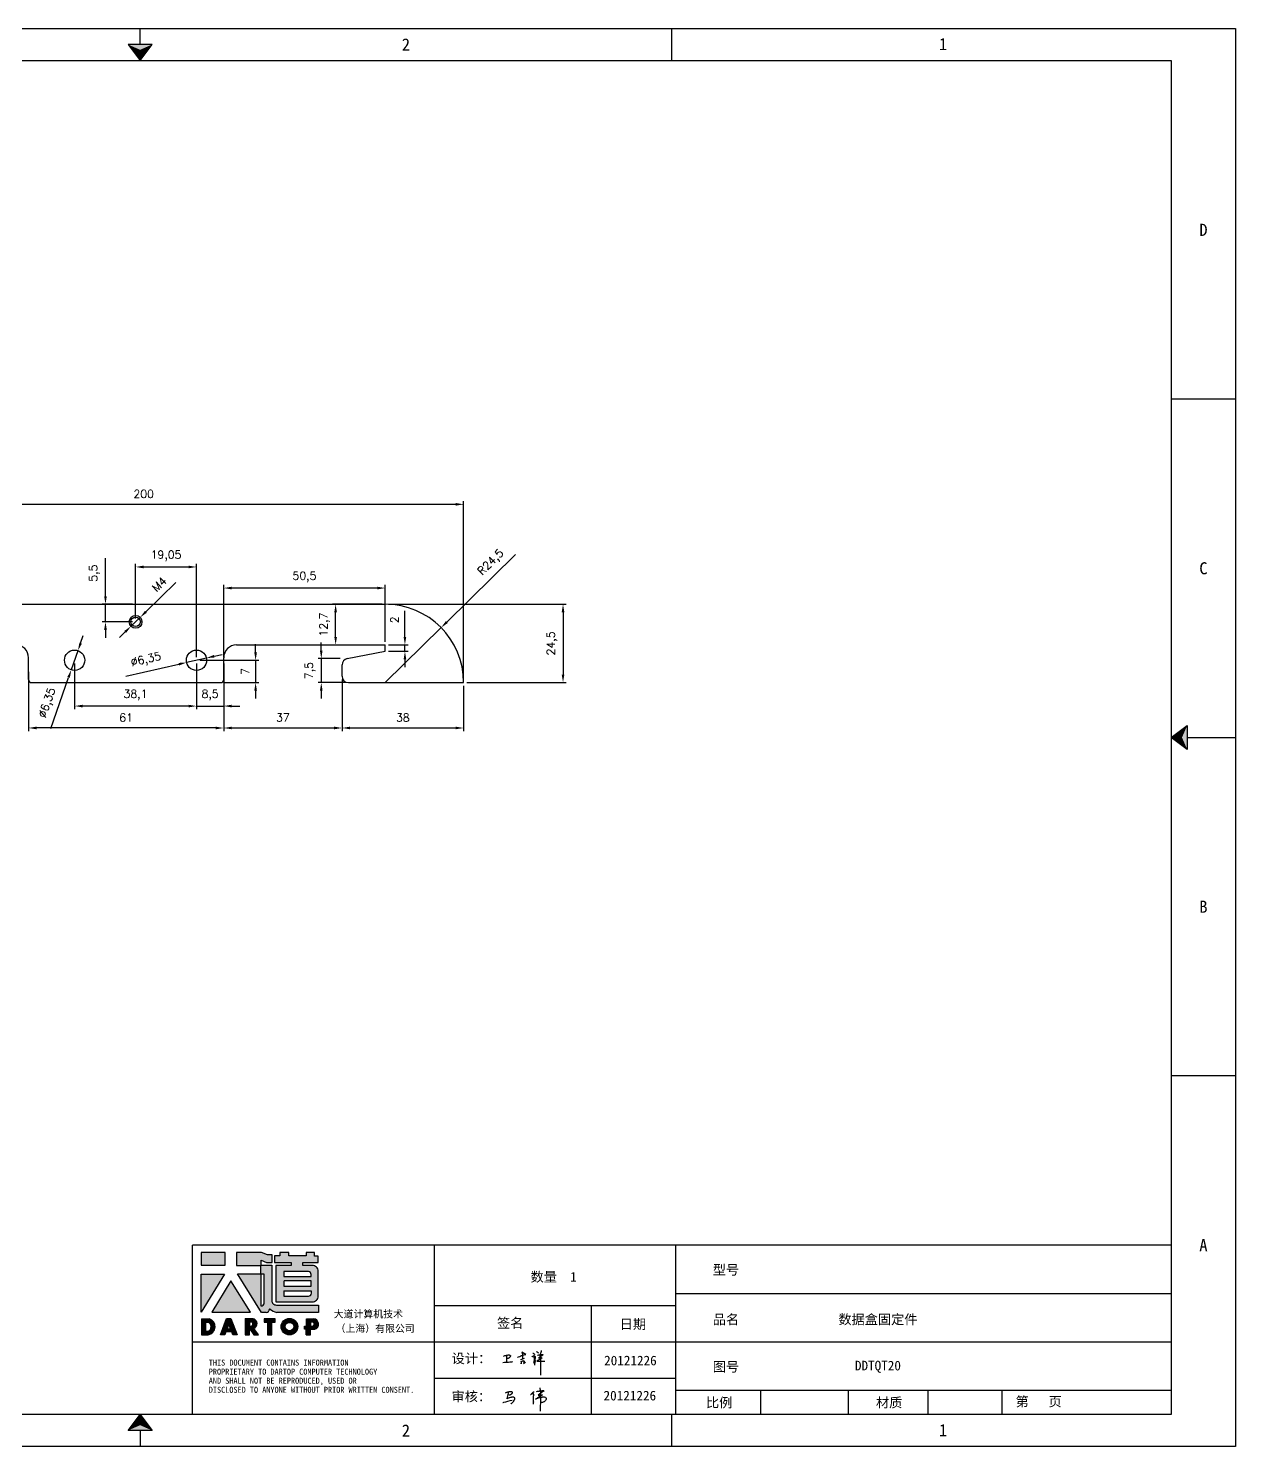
# Model space of a CAD drawing. Header units: millimetres. Extents: x 120943 to 145233, y 4425 to 40233.
# Drawn here: x 122697.1 to 123074.5, y 10498.8 to 10941.9 of the extents above; entities that cross this region are included whole.
import ezdxf
from ezdxf.enums import TextEntityAlignment as Align

# ---------------------------------------------------------------- set-up
doc = ezdxf.new("R2010")
doc.units = ezdxf.units.MM
doc.linetypes.add('DOT', pattern=[0.25, 0, -0.25])
doc.layers.add('4', color=7, linetype='Continuous')
doc.layers.add('print', color=30, linetype='Continuous')
doc.layers.add('dim', color=2, linetype='Continuous', lineweight=9)
doc.styles.add('Dartop', font='SIMFANG.TTF')
doc.styles.add('hzHT', font='SIMHEI.TTF')
doc.styles.get("Standard").update_dxf_attribs({"font": 'txt', "bigfont": 'gbcbig.shx'})
doc.dimstyles.new('0.5small', dxfattribs={"dimtxt": 2.5, "dimasz": 2.5, "dimexe": 1, "dimexo": 1, "dimgap": 2, "dimtad": 1, "dimtxsty": 'Standard', "dimcen": 2.5, "dimadec": 0, "dimazin": 0, "dimtfac": 1, "dimtmove": 0, "dimatfit": 3, "dimfxl": 1, "dimarcsym": 0})

# ---------------------------------------------------------------- blocks, each defined once
blk = doc.blocks.new('*U326')
at = {"color": 254, "linetype": 'Continuous', "extrusion": (0, 0, -1)}
for points in [[(-17, 0.333), (-16.812, 0.25), (-17, 0.5)], [(-17, 0.333), (-17, 0.5), (-17.188, 0.25)], [(-17, 0.333), (-17.188, 0.25), (-16.812, 0.25)]]:
    blk.add_solid(points, dxfattribs=at)
blk = doc.blocks.new('*U327')
at = {"color": 254, "linetype": 'Continuous'}
for points in [[(17, 21.667), (17.188, 21.75), (16.812, 21.75)], [(17, 21.667), (16.812, 21.75), (17, 21.5)], [(17, 21.667), (17, 21.5), (17.188, 21.75)]]:
    blk.add_solid(points, dxfattribs=at)
blk = doc.blocks.new('dadao')
for p, q in [((48, 19.2), (44.9, 10.4)), ((44.9, 10.4), (51.2, 10.4)), ((51.2, 10.4), (48, 19.2))]:
    blk.add_line(p, q)
for points in [[(41.8, 121.6), (41.8, 143.7), (-0.4, 143.7), (-0.4, 121.6), (41.8, 121.6)], [(104.8, 122), (104.8, 130.3), (114.1, 126.3), (124.2, 126.3), (124.2, 139.6), (115.9, 139.6), (105.1, 143.9), (61.5, 143.9)], [(61.7, 144), (61.7, 121.3), (103.9, 121.3)], [(113.4, 38.7), (105.1, 38.7), (63, 106.5), (103.9, 106.5), (103.9, 120.9), (103.9, 121.3)], [(109.7, 53.6), (109.7, 106.2), (104.3, 106.2), (104.3, 50.4), (106.6, 50.4)], [(144.6, 94.4), (144.6, 84.8), (192, 84.8), (192, 94.1), (144.9, 94.1)], [(0, 28), (0, 0), (11.8, 0)], [(0.1, 28), (14, 28)], [(76.8, 28.2), (76.8, 0), (84.1, 0), (84.1, 11.1), (91.6, -0.1), (100.3, -0.1), (91.7, 11.1)], [(76.8, 28.2), (90.6, 28.2)], [(120.2, 45), (119.5, 45), (119.5, 44.6)], [(183.7, 0), (183.7, 9.6), (180.6, 9.6), (180.6, 14.9), (183.8, 14.9), (183.8, 28.1), (196.1, 28.1), (196.5, 28.1)], [(7.1, 21.8), (7.1, 6.1), (12, 6.1)], [(7.1, 21.8), (11.4, 21.8)], [(84, 22.7), (84, 15.3), (87.2, 15.3)], [(84, 22.7), (87.3, 22.7)], [(183.7, 0), (190.9, 0), (190.9, 9.6), (198.8, 9.6)], [(194.9, 22.3), (190.8, 22.3), (190.8, 15), (194.4, 15)]]:
    blk.add_lwpolyline(points)
blk.add_lwpolyline([(137.1, 144.2), (137.1, 137.9), (128.3, 137.9), (128.3, 126.5), (157.3, 126.5), (157.3, 121.5), (130.3, 121.5), (130.3, 57.5), (194.4, 57.5, 0.414214), (204.4, 67.5), (204.4, 111.3, 0.414214), (194.4, 121.3), (177.5, 121.3), (177.5, 126.3), (204.7, 126.3), (204.7, 137.7), (198.2, 137.7), (198.2, 143.9), (183.3, 143.9), (183.3, 138), (153, 138), (153, 144.2), (137.1, 144.2)], format="xyb", close=True)
for points in [[(-0.3, 106.2), (40.4, 106.2), (-0.3, 39.7), (-0.3, 106.2)], [(51.7, 94.1), (18.4, 39.3), (86.2, 39.3)], [(43.8, 28.2), (51.8, 28.2), (62.6, -0.1), (55, -0.1), (53.2, 5), (42.9, 5), (41.1, 0), (33.6, 0)], [(110, 28.1), (110, 21.9), (116, 21.9), (116, -0.1), (123.2, -0.1), (123.2, 22), (129.2, 22), (129.2, 28.1), (110, 28.1)]]:
    blk.add_lwpolyline(points, close=True)
for points in [[(104.8, 122), (123.4, 122), (123.4, 60, 0.414214), (131.4, 52), (204.8, 52), (204.8, 39.1), (131.7, 39.1)], [(144.3, 110.8), (144.3, 101.8), (192.3, 101.8), (192.3, 105.5, 0.414214), (187.3, 110.5), (144.3, 110.5)], [(144.6, 77), (144.6, 67.5), (187.6, 67.5, 0.414214), (192.6, 72.5), (192.6, 76.4), (144.6, 76.4)]]:
    blk.add_lwpolyline(points, format="xyb")
for radius in [14.5, 7.44]:
    blk.add_circle((154.2, 14.2), radius)
for centre, radius, start, end in [((99.2, 60.7), 12.6, 305.6399, 325.969), ((9.6, 14.2), 14.4, 278.6604, 72.3203), ((88.6, 19.4), 8.95, 290.6073, 77.2124), ((111.6, 46.7), 8.19, 282.9811, 347.6627), ((136, 61.7), 22.9, 226.7358, 259.3209), ((195.7, 18.6), 9.51, 288.8959, 85.2442), ((8.5, 13.9), 8.49, 294.2143, 69.7177), ((86.4, 19), 3.8, 282.527, 76.7196), ((193.7, 18.7), 3.8, 280.9891, 72.5513)]:
    blk.add_arc(centre, radius, start, end)
blk = doc.blocks.new('h')
for p, q in [((20773.3, -2331.8), (20775.3, -2338.7)), ((20789.1, -2340.9), (20773.5, -2331.9)), ((20775.3, -2338.7), (20775.6, -2351.2)), ((20845.7, -2343.5), (20848.4, -2353)), ((20768.1, -2360.9), (20773, -2359.1)), ((20769.5, -2366.9), (20769.8, -2370.6)), ((20769.8, -2370.6), (20770.9, -2378)), ((20770.9, -2378), (20771.5, -2370.6)), ((20772.4, -2369.3), (20774.9, -2367.8)), ((20773, -2359.1), (20784.1, -2355.2)), ((20775.6, -2351.2), (20775.5, -2357.3)), ((20782.2, -2369.2), (20780, -2377.1)), ((20780, -2377.1), (20788.3, -2371.3)), ((20780.1, -2366.4), (20780.8, -2366.4)), ((20781.9, -2367.4), (20782.2, -2369.2)), ((20848.9, -2370.3), (20847.9, -2424)), ((20848.4, -2353), (20848.9, -2370.3))]:
    blk.add_line(p, q)
for points in [[(20699.1, -2348.2, -0.029745), (20704.6, -2345.4, -0.046842), (20708.4, -2344.2, -0.00919), (20714.3, -2343, -0.018517), (20717.2, -2342.5, -0.037841), (20720.3, -2342.4, -0.039541), (20723.2, -2342.8, -0.149785), (20726, -2344.3, -0.204935), (20726.9, -2346.6, -0.074872), (20726.5, -2348.3, -0.061615), (20725.6, -2350.3, -0.034204), (20723.8, -2352.6, -0.045776), (20722.3, -2354.1, -0.054985), (20720.4, -2355.3, -0.036348), (20717.3, -2356.5, -0.067752), (20715.7, -2356.8, -0.043553), (20713.2, -2356.7)], [(20755, -2351.9, -0.024077), (20759.9, -2350.1, -0.013147), (20768.7, -2346.5, -0.00522), (20775.4, -2344.1, -0.018517), (20777.3, -2343.4, -0.008274), (20786.3, -2341, -0.039541), (20788.3, -2340.8, -0.079216), (20789.4, -2341, -0.204935)], [(20816.8, -2335, -0.053561), (20819.6, -2336.1, -0.075272), (20821.3, -2337.3, -0.005295), (20822.5, -2338.5, -0.009337), (20823.1, -2339.1, -0.026146), (20823.7, -2339.8, -0.016644), (20824.5, -2340.9)], [(20832.1, -2329.2, -0.053561), (20834.9, -2330.3, -0.075272), (20836.7, -2331.5, -0.005295), (20837.8, -2332.6, -0.009337), (20838.5, -2333.3, -0.026146), (20839, -2334, -0.016644), (20839.8, -2335.1)], [(20836, -2343.7, -0.02797), (20842.1, -2342.6, -0.048868), (20845.6, -2342.2, -0.00919), (20851.1, -2341.4, -0.018517), (20853.9, -2341.1, -0.037841), (20856.7, -2341.2, -0.039541), (20859.4, -2341.6, -0.018282), (20840.6, -2354.7, -0.000937)], [(20847.6, -2340.2, 0.021784), (20849.6, -2335.9, 0.028296), (20850.8, -2332.4, 0.008136), (20851.9, -2328.2, 0.028913), (20852.2, -2327, 0.08193), (20852.1, -2325.9, 0.075058), (20851.7, -2324.7, 0.275043)], [(20696.6, -2372.4, 0.002073), (20710.6, -2371.9, 0.016137), (20719.6, -2371.3, 0.008314), (20736.9, -2369.3)], [(20813.5, -2350.1, 0.007348), (20815.9, -2348.7, 0.008421), (20818, -2347.3, 0.009459), (20819.7, -2346.2, -0.016325), (20820.7, -2345.5, -0.173771), (20821.8, -2345.3, -0.085159), (20823.9, -2346, -0.125883), (20826, -2347.9, -0.160659), (20826.6, -2350.1, -0.010447), (20826.5, -2352.3, -0.008247), (20826.2, -2355.1, -0.002698), (20825.3, -2374, 0.001562), (20823.9, -2383.7, 0.016137)]]:
    blk.add_lwpolyline(points, format="xyb")
for points in [[(20711.3, -2343.5), (20711.3, -2343.5), (20711.5, -2355.8), (20710.7, -2368), (20710.6, -2371.9)], [(20821.5, -2350.6), (20822.4, -2359.2), (20822.2, -2364.9), (20821.7, -2369), (20821.3, -2376.3), (20823.6, -2368.5), (20827.2, -2366.3), (20829.5, -2366.3)], [(20840.6, -2354.7), (20850, -2354.7), (20855, -2354.3), (20845.9, -2361.1), (20840.5, -2364), (20833, -2367.5), (20863.2, -2367.4), (20865.9, -2367.3)]]:
    blk.add_lwpolyline(points)
for centre, radius, start, end in [((20773.7, -2371.2), 2.3, 121.9907, 163.6016), ((20787.5, -2406), 40.3, 100.6183, 108.2482), ((20780.8, -2367.6), 1.15, 9.4675, 90)]:
    blk.add_arc(centre, radius, start, end)
blk = doc.blocks.new('*U325')
at = {"color": 254, "linetype": 'Continuous', "extrusion": (0, 0, -1)}
for points in [[(-33.167, 11), (-33, 11), (-33.25, 11.188)], [(-33.167, 11), (-33.25, 11.188), (-33.25, 10.812)], [(-33.167, 11), (-33.25, 10.812), (-33, 11)]]:
    blk.add_solid(points, dxfattribs=at)
blk = doc.blocks.new('*D393')
at = {"layer": 'Defpoints', "color": 0}
for p in [(122833.18, 10793.2), (122633.18, 10755.63), (122833.18, 10737.48)]:
    blk.add_point(p, dxfattribs=at)
at = {"layer": 'dim', "color": 0, "lineweight": -2}
for p, q in [((122633.18, 10756.63), (122633.18, 10794.2)), ((122635.68, 10793.2), (122830.68, 10793.2)), ((122833.18, 10738.48), (122833.18, 10794.2))]:
    blk.add_line(p, q, dxfattribs=at)
at = {"layer": 'dim', "color": 0}
for points in [[(122635.68, 10793.61), (122635.68, 10792.78), (122633.18, 10793.2)], [(122830.68, 10793.61), (122830.68, 10792.78), (122833.18, 10793.2)]]:
    blk.add_solid(points, dxfattribs=at)
at = {"layer": 'dim', "color": 0, "insert": (122733.18, 10796.45), "char_height": 2.5, "attachment_point": 5}
blk.add_mtext('200', dxfattribs=at)
blk = doc.blocks.new('*D394')
at = {"layer": 'Defpoints', "color": 0}
for p in [(122808.68, 10761.98), (122833.18, 10737.48), (122864.25, 10737.48)]:
    blk.add_point(p, dxfattribs=at)
at = {"layer": 'dim', "color": 0, "lineweight": -2}
for p, q in [((122809.68, 10761.98), (122865.25, 10761.98)), ((122864.25, 10759.48), (122864.25, 10739.98)), ((122834.18, 10737.48), (122865.25, 10737.48))]:
    blk.add_line(p, q, dxfattribs=at)
at = {"layer": 'dim', "color": 0}
for points in [[(122863.84, 10759.48), (122864.67, 10759.48), (122864.25, 10761.98)], [(122863.84, 10739.98), (122864.67, 10739.98), (122864.25, 10737.48)]]:
    blk.add_solid(points, dxfattribs=at)
at = {"layer": 'dim', "color": 0, "insert": (122860.8, 10749.73), "char_height": 2.5, "attachment_point": 5, "rotation": 90}
blk.add_mtext('24,5', dxfattribs=at)
blk = doc.blocks.new('*D338')
at = {"layer": 'Defpoints', "color": 0}
for p in [(122826.14, 10754.66), (122808.68, 10737.48)]:
    blk.add_point(p, dxfattribs=at)
at = {"layer": 'dim', "color": 0, "lineweight": -2}
for p, q in [((122849.38, 10777.52), (122827.93, 10756.41)), ((122808.68, 10737.48), (122826.14, 10754.66))]:
    blk.add_line(p, q, dxfattribs=at)
at = {"layer": 'dim', "color": 0}
blk.add_solid([(122827.63, 10756.71), (122828.22, 10756.12), (122826.14, 10754.66)], dxfattribs=at)
at = {"layer": 'dim', "color": 0, "insert": (122841.81, 10774.93), "char_height": 2.5, "attachment_point": 5, "rotation": 44.5408}
blk.add_mtext('R24,5', dxfattribs=at)
blk = doc.blocks.new('*D398')
at = {"layer": 'Defpoints', "color": 0}
for p in [(122795.18, 10739.48), (122833.18, 10737.48), (122833.18, 10723.31)]:
    blk.add_point(p, dxfattribs=at)
at = {"layer": 'dim', "color": 0, "lineweight": -2}
for p, q in [((122795.18, 10738.48), (122795.18, 10722.31)), ((122833.18, 10736.48), (122833.18, 10722.31)), ((122797.68, 10723.31), (122830.68, 10723.31))]:
    blk.add_line(p, q, dxfattribs=at)
at = {"layer": 'dim', "color": 0}
for points in [[(122797.68, 10723.73), (122797.68, 10722.9), (122795.18, 10723.31)], [(122830.68, 10723.73), (122830.68, 10722.9), (122833.18, 10723.31)]]:
    blk.add_solid(points, dxfattribs=at)
at = {"layer": 'dim', "color": 0, "insert": (122814.18, 10726.56), "char_height": 2.5, "attachment_point": 5}
blk.add_mtext('38', dxfattribs=at)
blk = doc.blocks.new('*D399')
at = {"layer": 'Defpoints', "color": 0}
for p in [(122758.18, 10738.48), (122795.18, 10739.48), (122795.18, 10723.31)]:
    blk.add_point(p, dxfattribs=at)
at = {"layer": 'dim', "color": 0, "lineweight": -2}
for p, q in [((122795.18, 10738.48), (122795.18, 10722.31)), ((122758.18, 10737.48), (122758.18, 10722.31)), ((122760.68, 10723.31), (122792.68, 10723.31))]:
    blk.add_line(p, q, dxfattribs=at)
at = {"layer": 'dim', "color": 0}
for points in [[(122760.68, 10723.73), (122760.68, 10722.9), (122758.18, 10723.31)], [(122792.68, 10723.73), (122792.68, 10722.9), (122795.18, 10723.31)]]:
    blk.add_solid(points, dxfattribs=at)
at = {"layer": 'dim', "color": 0, "insert": (122776.68, 10726.56), "char_height": 2.5, "attachment_point": 5}
blk.add_mtext('37', dxfattribs=at)
blk = doc.blocks.new('*D400')
at = {"layer": 'Defpoints', "color": 0}
for p in [(122697.18, 10741.88), (122758.18, 10738.48), (122697.18, 10723.31)]:
    blk.add_point(p, dxfattribs=at)
at = {"layer": 'dim', "color": 0, "lineweight": -2}
for p, q in [((122697.18, 10740.88), (122697.18, 10722.31)), ((122758.18, 10737.48), (122758.18, 10722.31)), ((122755.68, 10723.31), (122699.68, 10723.31))]:
    blk.add_line(p, q, dxfattribs=at)
at = {"layer": 'dim', "color": 0}
for points in [[(122699.68, 10723.73), (122699.68, 10722.9), (122697.18, 10723.31)], [(122755.68, 10723.73), (122755.68, 10722.9), (122758.18, 10723.31)]]:
    blk.add_solid(points, dxfattribs=at)
at = {"layer": 'dim', "color": 0, "insert": (122727.68, 10726.56), "char_height": 2.5, "attachment_point": 5}
blk.add_mtext('61', dxfattribs=at)
blk = doc.blocks.new('*D401')
at = {"layer": 'Defpoints', "color": 0}
for p in [(122732.07, 10757.87), (122729.2, 10755.08)]:
    blk.add_point(p, dxfattribs=at)
at = {"layer": 'dim', "color": 0, "lineweight": -2}
for p, q in [((122743.25, 10768.72), (122733.86, 10759.61)), ((122729.2, 10755.08), (122732.07, 10757.87)), ((122727.4, 10753.34), (122725.61, 10751.6))]:
    blk.add_line(p, q, dxfattribs=at)
at = {"layer": 'dim', "color": 0}
for points in [[(122733.57, 10759.91), (122734.15, 10759.31), (122732.07, 10757.87)], [(122727.11, 10753.64), (122727.69, 10753.04), (122729.2, 10755.08)]]:
    blk.add_solid(points, dxfattribs=at)
at = {"layer": 'dim', "color": 0, "insert": (122738.05, 10768.2), "char_height": 2.5, "attachment_point": 5, "rotation": 44.1374}
blk.add_mtext('M4', dxfattribs=at)
blk = doc.blocks.new('*D402')
at = {"layer": 'Defpoints', "color": 0}
for p in [(122712.63, 10747.47), (122710.53, 10741.48)]:
    blk.add_point(p, dxfattribs=at)
at = {"layer": 'dim', "color": 0, "lineweight": -2}
for p, q in [((122713.46, 10749.83), (122714.29, 10752.19)), ((122712.63, 10747.47), (122710.53, 10741.48)), ((122704.11, 10723.16), (122709.71, 10739.12))]:
    blk.add_line(p, q, dxfattribs=at)
at = {"layer": 'dim', "color": 0}
for points in [[(122713.07, 10749.97), (122713.85, 10749.69), (122712.63, 10747.47)], [(122709.31, 10739.26), (122710.1, 10738.98), (122710.53, 10741.48)]]:
    blk.add_solid(points, dxfattribs=at)
at = {"layer": 'dim', "color": 0, "insert": (122703.23, 10731.1), "char_height": 2.5, "attachment_point": 5, "rotation": 70.6921}
blk.add_mtext('∅6,35', dxfattribs=at)
blk = doc.blocks.new('*D403')
at = {"layer": 'Defpoints', "color": 0}
for p in [(122746.58, 10743.78), (122752.78, 10745.17)]:
    blk.add_point(p, dxfattribs=at)
at = {"layer": 'dim', "color": 0, "lineweight": -2}
for p, q in [((122727.64, 10739.52), (122744.15, 10743.23)), ((122752.78, 10745.17), (122746.58, 10743.78)), ((122755.22, 10745.72), (122757.66, 10746.27))]:
    blk.add_line(p, q, dxfattribs=at)
at = {"layer": 'dim', "color": 0}
for points in [[(122744.05, 10743.64), (122744.24, 10742.83), (122746.58, 10743.78)], [(122755.13, 10746.13), (122755.31, 10745.31), (122752.78, 10745.17)]]:
    blk.add_solid(points, dxfattribs=at)
at = {"layer": 'dim', "color": 0, "insert": (122733.92, 10744.48), "char_height": 2.5, "attachment_point": 5, "rotation": 12.6711}
blk.add_mtext('∅6,35', dxfattribs=at)
blk = doc.blocks.new('*D404')
at = {"layer": 'Defpoints', "color": 0}
for p in [(122749.68, 10744.48), (122757.18, 10737.48), (122768.16, 10737.48)]:
    blk.add_point(p, dxfattribs=at)
at = {"layer": 'dim', "color": 0, "lineweight": -2}
for p, q in [((122768.16, 10746.98), (122768.16, 10749.48)), ((122750.68, 10744.48), (122769.16, 10744.48)), ((122768.16, 10744.48), (122768.16, 10737.48)), ((122758.18, 10737.48), (122769.16, 10737.48)), ((122768.16, 10734.98), (122768.16, 10732.48))]:
    blk.add_line(p, q, dxfattribs=at)
at = {"layer": 'dim', "color": 0}
for points in [[(122767.74, 10746.98), (122768.58, 10746.98), (122768.16, 10744.48)], [(122767.74, 10734.98), (122768.58, 10734.98), (122768.16, 10737.48)]]:
    blk.add_solid(points, dxfattribs=at)
at = {"layer": 'dim', "color": 0, "insert": (122764.91, 10740.98), "char_height": 2.5, "attachment_point": 5, "rotation": 90}
blk.add_mtext('7', dxfattribs=at)
blk = doc.blocks.new('*D344')
at = {"layer": 'Defpoints', "color": 0}
for p in [(122749.68, 10744.48), (122758.18, 10744.48), (122758.18, 10730.16)]:
    blk.add_point(p, dxfattribs=at)
at = {"layer": 'dim', "color": 0, "lineweight": -2}
for p, q in [((122749.68, 10743.48), (122749.68, 10729.16)), ((122758.18, 10743.48), (122758.18, 10729.16)), ((122747.18, 10730.16), (122744.68, 10730.16)), ((122749.68, 10730.16), (122758.18, 10730.16)), ((122760.68, 10730.16), (122763.18, 10730.16))]:
    blk.add_line(p, q, dxfattribs=at)
at = {"layer": 'dim', "color": 0}
for points in [[(122747.18, 10730.58), (122747.18, 10729.74), (122749.68, 10730.16)], [(122760.68, 10730.58), (122760.68, 10729.74), (122758.18, 10730.16)]]:
    blk.add_solid(points, dxfattribs=at)
at = {"layer": 'dim', "color": 0, "insert": (122753.93, 10733.62), "char_height": 2.5, "attachment_point": 5}
blk.add_mtext('8,5', dxfattribs=at)
blk = doc.blocks.new('*D405')
at = {"layer": 'Defpoints', "color": 0}
for p in [(122711.58, 10744.48), (122749.68, 10744.48), (122711.58, 10730.16)]:
    blk.add_point(p, dxfattribs=at)
at = {"layer": 'dim', "color": 0, "lineweight": -2}
for p, q in [((122711.58, 10743.48), (122711.58, 10729.16)), ((122749.68, 10743.48), (122749.68, 10729.16)), ((122747.18, 10730.16), (122714.08, 10730.16))]:
    blk.add_line(p, q, dxfattribs=at)
at = {"layer": 'dim', "color": 0}
for points in [[(122714.08, 10730.58), (122714.08, 10729.74), (122711.58, 10730.16)], [(122747.18, 10730.58), (122747.18, 10729.74), (122749.68, 10730.16)]]:
    blk.add_solid(points, dxfattribs=at)
at = {"layer": 'dim', "color": 0, "insert": (122730.63, 10733.62), "char_height": 2.5, "attachment_point": 5}
blk.add_mtext('38,1', dxfattribs=at)
blk = doc.blocks.new('*D406')
at = {"layer": 'Defpoints', "color": 0}
for p in [(122749.68, 10773.63), (122730.63, 10756.48), (122749.68, 10744.48)]:
    blk.add_point(p, dxfattribs=at)
at = {"layer": 'dim', "color": 0, "lineweight": -2}
for p, q in [((122730.63, 10757.48), (122730.63, 10774.63)), ((122733.13, 10773.63), (122747.18, 10773.63)), ((122749.68, 10745.48), (122749.68, 10774.63))]:
    blk.add_line(p, q, dxfattribs=at)
at = {"layer": 'dim', "color": 0}
for points in [[(122733.13, 10774.04), (122733.13, 10773.21), (122730.63, 10773.63)], [(122747.18, 10774.04), (122747.18, 10773.21), (122749.68, 10773.63)]]:
    blk.add_solid(points, dxfattribs=at)
at = {"layer": 'dim', "color": 0, "insert": (122740.16, 10777.09), "char_height": 2.5, "attachment_point": 5}
blk.add_mtext('19,05', dxfattribs=at)
blk = doc.blocks.new('*D407')
at = {"layer": 'Defpoints', "color": 0}
for p in [(122721.23, 10761.98), (122730.63, 10761.98), (122730.63, 10756.48)]:
    blk.add_point(p, dxfattribs=at)
at = {"layer": 'dim', "color": 0, "lineweight": -2}
for p, q in [((122721.23, 10764.48), (122721.23, 10776.39)), ((122729.63, 10761.98), (122720.23, 10761.98)), ((122721.23, 10756.48), (122721.23, 10761.98)), ((122729.63, 10756.48), (122720.23, 10756.48)), ((122721.23, 10753.98), (122721.23, 10751.48))]:
    blk.add_line(p, q, dxfattribs=at)
at = {"layer": 'dim', "color": 0}
for points in [[(122720.81, 10764.48), (122721.64, 10764.48), (122721.23, 10761.98)], [(122720.81, 10753.98), (122721.64, 10753.98), (122721.23, 10756.48)]]:
    blk.add_solid(points, dxfattribs=at)
at = {"layer": 'dim', "color": 0, "insert": (122717.77, 10771.68), "char_height": 2.5, "attachment_point": 5, "rotation": 90}
blk.add_mtext('5,5', dxfattribs=at)
blk = doc.blocks.new('*D408')
at = {"layer": 'Defpoints', "color": 0}
for p in [(122793.17, 10761.98), (122808.68, 10761.98), (122785.43, 10749.28)]:
    blk.add_point(p, dxfattribs=at)
at = {"layer": 'dim', "color": 0, "lineweight": -2}
for p, q in [((122807.68, 10761.98), (122792.17, 10761.98)), ((122793.17, 10751.78), (122793.17, 10759.48)), ((122786.43, 10749.28), (122794.17, 10749.28))]:
    blk.add_line(p, q, dxfattribs=at)
at = {"layer": 'dim', "color": 0}
for points in [[(122792.75, 10759.48), (122793.58, 10759.48), (122793.17, 10761.98)], [(122792.75, 10751.78), (122793.58, 10751.78), (122793.17, 10749.28)]]:
    blk.add_solid(points, dxfattribs=at)
at = {"layer": 'dim', "color": 0, "insert": (122789.71, 10755.63), "char_height": 2.5, "attachment_point": 5, "rotation": 90}
blk.add_mtext('12,7', dxfattribs=at)
blk = doc.blocks.new('*D409')
at = {"layer": 'Defpoints', "color": 0}
for p in [(122758.18, 10767.04), (122808.68, 10749.28), (122758.18, 10744.48)]:
    blk.add_point(p, dxfattribs=at)
at = {"layer": 'dim', "color": 0, "lineweight": -2}
for p, q in [((122758.18, 10745.48), (122758.18, 10768.04)), ((122806.18, 10767.04), (122760.68, 10767.04)), ((122808.68, 10750.28), (122808.68, 10768.04))]:
    blk.add_line(p, q, dxfattribs=at)
at = {"layer": 'dim', "color": 0}
for points in [[(122760.68, 10767.45), (122760.68, 10766.62), (122758.18, 10767.04)], [(122806.18, 10767.45), (122806.18, 10766.62), (122808.68, 10767.04)]]:
    blk.add_solid(points, dxfattribs=at)
at = {"layer": 'dim', "color": 0, "insert": (122783.43, 10770.5), "char_height": 2.5, "attachment_point": 5}
blk.add_mtext('50,5', dxfattribs=at)
blk = doc.blocks.new('*D410')
at = {"layer": 'Defpoints', "color": 0}
for p in [(122808.68, 10749.28), (122808.68, 10747.28), (122814.83, 10749.28)]:
    blk.add_point(p, dxfattribs=at)
at = {"layer": 'dim', "color": 0, "lineweight": -2}
for p, q in [((122814.83, 10751.78), (122814.83, 10759.94)), ((122809.68, 10749.28), (122815.83, 10749.28)), ((122809.68, 10747.28), (122815.83, 10747.28)), ((122814.83, 10747.28), (122814.83, 10749.28)), ((122814.83, 10744.78), (122814.83, 10742.28))]:
    blk.add_line(p, q, dxfattribs=at)
at = {"layer": 'dim', "color": 0}
for points in [[(122814.42, 10751.78), (122815.25, 10751.78), (122814.83, 10749.28)], [(122814.42, 10744.78), (122815.25, 10744.78), (122814.83, 10747.28)]]:
    blk.add_solid(points, dxfattribs=at)
at = {"layer": 'dim', "color": 0, "insert": (122811.58, 10757.11), "char_height": 2.5, "attachment_point": 5, "rotation": 90}
blk.add_mtext('2', dxfattribs=at)
blk = doc.blocks.new('*D411')
at = {"layer": 'Defpoints', "color": 0}
for p in [(122795.64, 10744.98), (122788.68, 10737.48), (122797.18, 10737.48)]:
    blk.add_point(p, dxfattribs=at)
at = {"layer": 'dim', "color": 0, "lineweight": -2}
for p, q in [((122788.68, 10747.48), (122788.68, 10749.98)), ((122794.64, 10744.98), (122787.68, 10744.98)), ((122788.68, 10744.98), (122788.68, 10737.48)), ((122796.18, 10737.48), (122787.68, 10737.48)), ((122788.68, 10734.98), (122788.68, 10732.48))]:
    blk.add_line(p, q, dxfattribs=at)
at = {"layer": 'dim', "color": 0}
for points in [[(122788.26, 10747.48), (122789.09, 10747.48), (122788.68, 10744.98)], [(122788.26, 10734.98), (122789.09, 10734.98), (122788.68, 10737.48)]]:
    blk.add_solid(points, dxfattribs=at)
at = {"layer": 'dim', "color": 0, "insert": (122785.22, 10741.23), "char_height": 2.5, "attachment_point": 5, "rotation": 90}
blk.add_mtext('7,5', dxfattribs=at)

msp = doc.modelspace()

# ---------------------------------------------------------------- hatches: boundary and pattern name
for points in [[(122758.661, 10559.365), (122751.127, 10559.365), (122751.127, 10555.428), (122758.661, 10555.428)], [(122758.418, 10552.674), (122751.147, 10552.674), (122751.147, 10540.803)], [(122760.434, 10550.52), (122754.49, 10540.724), (122766.593, 10540.724)], [(122774.278, 10538.719), (122770.838, 10538.719), (122770.838, 10537.628), (122771.912, 10537.628), (122771.912, 10533.696), (122773.196, 10533.696), (122773.196, 10537.631), (122774.278, 10537.631)]]:
    msp.add_hatch(color=0).paths.add_polyline_path(points)
h = msp.add_hatch(color=0)
h.paths.add_polyline_path([(122769.919, 10556.972), (122771.582, 10556.254), (122773.38, 10556.254), (122773.38, 10558.633), (122771.897, 10558.633), (122769.964, 10559.396), (122762.221, 10559.396), (122762.221, 10555.373), (122769.755, 10555.373), (122769.755, 10555.291), (122769.755, 10552.72), (122762.449, 10552.72), (122769.964, 10540.626), (122771.452, 10540.626, 0.2793748), (122772.538, 10541.682), (122772.538, 10541.738), (122772.669, 10541.738, 0.1431454), (122774.718, 10540.695), (122787.777, 10540.695), (122787.777, 10542.989), (122774.663, 10542.989, -0.4142136), (122773.234, 10544.417), (122773.234, 10555.5), (122769.919, 10555.5)])
h.paths.add_polyline_path([(122769.831, 10552.668), (122770.788, 10552.668), (122770.788, 10543.281, -0.0889357), (122770.234, 10542.711), (122769.828, 10542.711)], flags=16)
h = msp.add_hatch(color=0)
h.paths.add_polyline_path([(122787.754, 10558.3), (122786.592, 10558.3), (122786.592, 10559.405), (122783.937, 10559.405), (122783.937, 10558.355), (122778.515, 10558.355), (122778.515, 10559.461), (122775.675, 10559.461), (122775.675, 10558.335), (122774.106, 10558.335), (122774.106, 10556.297), (122779.284, 10556.297), (122779.284, 10555.396), (122774.459, 10555.396), (122774.459, 10543.986), (122785.913, 10543.986, 0.4142136), (122787.699, 10545.772), (122787.699, 10553.586, 0.4142136), (122785.913, 10555.371), (122782.885, 10555.371), (122782.885, 10556.255), (122787.754, 10556.255)])
h.paths.add_polyline_path([(122784.648, 10553.437, -0.4142136), (122785.541, 10552.544), (122785.541, 10551.889), (122776.966, 10551.889), (122776.966, 10553.437)], flags=16)
h.paths.add_polyline_path([(122785.486, 10550.508), (122785.486, 10548.85), (122777.021, 10548.85), (122777.021, 10550.508)], flags=16)
h.paths.add_polyline_path([(122785.596, 10547.358), (122785.596, 10546.648, -0.4142136), (122784.704, 10545.755), (122777.021, 10545.755), (122777.021, 10547.358)], flags=16)
h = msp.add_hatch(color=0)
h.paths.add_polyline_path([(122753.695, 10538.702), (122751.201, 10538.702), (122751.201, 10533.711), (122753.302, 10533.711, 0.7930159)])
h.paths.add_polyline_path([(122753.339, 10534.804), (122752.466, 10534.804), (122752.466, 10537.609), (122753.242, 10537.609, -0.6713609)], flags=16)
h = msp.add_hatch(color=0)
h.paths.add_polyline_path([(122760.453, 10538.743), (122759.029, 10538.743), (122757.198, 10533.705), (122758.547, 10533.705), (122758.864, 10534.598), (122760.691, 10534.598), (122761.015, 10533.695), (122762.374, 10533.695)])
h.paths.add_polyline_path([(122760.342, 10535.56), (122759.21, 10535.56), (122759.766, 10537.143)], flags=16)
h = msp.add_hatch(color=0)
h.paths.add_polyline_path([(122767.372, 10538.739), (122764.919, 10538.739), (122764.919, 10533.703), (122766.215, 10533.703), (122766.215, 10535.699), (122767.548, 10533.685), (122769.114, 10533.685), (122767.581, 10535.687, 0.7440549)])
h.paths.add_polyline_path([(122766.203, 10536.445), (122766.203, 10537.767), (122766.783, 10537.767, -0.796809), (122766.774, 10536.445)], flags=16)
h = msp.add_hatch(color=0)
h.paths.add_polyline_path([(122776.148, 10536.239, 1), (122781.319, 10536.239, 1)])
h.paths.add_polyline_path([(122780.062, 10536.239, -1), (122777.405, 10536.239, -1)], flags=16)
h = msp.add_hatch(color=0)
h.paths.add_polyline_path([(122786.28, 10538.727), (122786.205, 10538.727), (122784.018, 10538.727), (122784.018, 10536.377), (122783.438, 10536.377), (122783.438, 10535.423), (122784.009, 10535.423), (122784.009, 10533.712), (122785.286, 10533.712), (122785.286, 10535.429), (122786.689, 10535.429, 0.8123038)])
h.paths.add_polyline_path([(122785.267, 10536.383), (122785.267, 10537.698), (122785.993, 10537.698, -0.7782134), (122785.919, 10536.383)], flags=16)

# ---------------------------------------------------------------- linework, layer by layer
at = {"color": 0, "linetype": 'DOT'}
for p, q in [((122434.637, 10941.922), (123064.43, 10941.922)), ((123064.43, 10498.754), (122434.637, 10498.754))]:
    msp.add_line(p, q, dxfattribs=at)
at = {"color": 0}
for p, q in [((122732.053, 10936.886), (122732.053, 10941.922)), ((122898.242, 10931.85), (122898.242, 10941.922)), ((122454.781, 10931.85), (123054.358, 10931.85)), ((123054.358, 10931.85), (123054.358, 10508.826)), ((123074.502, 10826.094), (123054.358, 10826.094)), ((123059.394, 10720.338), (123074.502, 10720.338)), ((123074.502, 10614.582), (123054.358, 10614.582)), ((123054.358, 10561.704), (122748.42, 10561.704)), ((122748.42, 10508.826), (122748.42, 10561.704)), ((122823.961, 10561.704), (122823.961, 10508.826)), ((122899.501, 10508.826), (122899.501, 10561.704)), ((122899.501, 10546.596), (123054.358, 10546.596)), ((122823.961, 10542.819), (122899.501, 10542.819)), ((122873.062, 10542.819), (122873.062, 10508.826)), ((122748.42, 10531.488), (122823.961, 10531.488)), ((122823.961, 10531.488), (123054.358, 10531.488)), ((122823.961, 10520.157), (122899.501, 10520.157)), ((122899.501, 10516.38), (123054.358, 10516.38)), ((122926.078, 10508.826), (122926.078, 10516.38)), ((122953.467, 10508.826), (122953.467, 10516.38)), ((122978.366, 10508.826), (122978.366, 10516.38)), ((123001.48, 10508.826), (123001.48, 10516.38)), ((123054.358, 10508.826), (122454.781, 10508.826)), ((122898.242, 10498.754), (122898.242, 10508.826)), ((122732.053, 10503.79), (122732.053, 10498.754))]:
    msp.add_line(p, q, dxfattribs=at)
for p, q in [((122647.617, 10761.977), (122808.682, 10761.977)), ((122762.182, 10749.277), (122808.682, 10749.277)), ((122796.801, 10744.971), (122808.682, 10747.277)), ((122808.682, 10747.277), (122808.682, 10749.277)), ((122697.182, 10738.477), (122697.182, 10745.277)), ((122758.182, 10738.477), (122758.182, 10745.277)), ((122795.182, 10739.477), (122795.182, 10743.008)), ((122698.182, 10737.477), (122757.182, 10737.477)), ((122797.182, 10737.477), (122833.182, 10737.477)), ((122856.97, 10517.118), (122857.187, 10515.308)), ((122856.402, 10513.992), (122855.659, 10513.59)), ((122856.936, 10514.277), (122856.402, 10513.992)), ((122856.432, 10514.878), (122857.376, 10514.878)), ((122857.879, 10514.924), (122856.936, 10514.277)), ((122857.222, 10513.971), (122857.142, 10509.811)), ((122857.187, 10515.308), (122857.222, 10513.971)), ((122857.376, 10514.878), (122857.879, 10514.924))]:
    msp.add_line(p, q)
for points in [[(122732.053, 10931.85), (122735.83, 10936.886), (122728.276, 10936.886), (122732.053, 10931.85)], [(123054.358, 10720.338), (123059.394, 10724.115), (123059.394, 10716.561), (123054.358, 10720.338)], [(122732.053, 10508.826), (122735.83, 10503.79), (122728.276, 10503.79), (122732.053, 10508.826)]]:
    msp.add_lwpolyline(points, close=True, dxfattribs=at)
for points in [[(122846.226, 10515.531, -0.029745), (122846.658, 10515.748, -0.0468422), (122846.95, 10515.842, -0.0091902), (122847.407, 10515.934, -0.0185172), (122847.635, 10515.967, -0.0378406), (122847.871, 10515.974, -0.0395413), (122848.096, 10515.947, -0.1497852), (122848.315, 10515.827, -0.2049352), (122848.382, 10515.653, -0.0748717), (122848.356, 10515.517, -0.0616146), (122848.282, 10515.365, -0.0342039), (122848.147, 10515.187, -0.0457759), (122848.026, 10515.071, -0.054985), (122847.88, 10514.979, -0.0363479), (122847.637, 10514.883, -0.0677521), (122847.516, 10514.862, -0.0435534), (122847.325, 10514.872)], [(122855.659, 10513.59, -0.029745), (122856.333, 10513.928, -0.0468422), (122856.789, 10514.075, -0.0091902), (122857.501, 10514.218, -0.0185172), (122857.858, 10514.27, -0.0378406), (122858.226, 10514.282, -0.0395413), (122858.576, 10514.238, -0.1497852), (122858.918, 10514.052, -0.2049352), (122859.022, 10513.781, -0.0748717), (122858.982, 10513.568, -0.0616146), (122858.866, 10513.331, -0.0342039), (122858.656, 10513.053, -0.0457759), (122858.467, 10512.873, -0.054985), (122858.239, 10512.73, -0.0363479), (122857.861, 10512.579, -0.0677521), (122857.671, 10512.546, -0.0435534), (122857.374, 10512.562)], [(122855.969, 10515.992, -0.0279703), (122856.579, 10516.104, -0.0488679), (122856.933, 10516.142, -0.0091902), (122857.489, 10516.224, -0.0185172), (122857.767, 10516.25, -0.0378406), (122858.052, 10516.244, -0.0395413), (122858.321, 10516.196, -0.0182819), (122856.432, 10514.878, -0.0009369)]]:
    msp.add_lwpolyline(points, format="xyb")
msp.add_lwpolyline([(122847.178, 10515.89), (122847.178, 10515.89), (122847.034, 10515.005), (122846.796, 10514.173), (122846.641, 10513.662)])
for centre, radius in [((122730.632, 10756.477), 2), ((122730.632, 10756.477), 1.5), ((122711.582, 10744.477), 3.175), ((122749.682, 10744.477), 3.175)]:
    msp.add_circle(centre, radius)
for centre, radius, start, end in [((122808.682, 10737.477), 24.5, 0, 90), ((122693.182, 10745.277), 4, 0, 90), ((122762.182, 10745.277), 4, 90, 180), ((122797.182, 10743.008), 2, 100.98228, 180), ((122698.182, 10738.477), 1, 180, 270), ((122757.182, 10738.477), 1, 270, 0), ((122797.182, 10739.477), 2, 180, 270), ((122845.121, 10514.126), 1.596, 281.07698, 291.21263), ((122810.021, 10656.602), 148.319, 283.91895, 284.97151), ((122849.08, 10509.44), 4.876, 113.20245, 120.0175), ((122847.936, 10512.11), 1.971, 102.47486, 113.20245), ((122850.792, 10499.198), 15.195, 100.36867, 102.47486), ((122847.618, 10513.378), 1.257, 283.81625, 294.03051), ((122848.731, 10510.462), 3.745, 96.12534, 100.36867), ((122847.886, 10512.756), 0.58, 294.83643, 309.90113), ((122840.154, 10519.89), 11.096, 316.91956, 320.58866), ((122848.532, 10512.321), 1.875, 87.45704, 96.12534), ((122848.539, 10512.478), 1.717, 78.39957, 87.45704), ((122846.442, 10514.5), 2.821, 324.09481, 331.37836), ((122848.781, 10513.66), 0.511, 44.32465, 78.39957), ((122848.631, 10513.393), 0.377, 319.57307, 337.48549), ((122847.593, 10514.223), 1.694, 324.91067, 333.34843), ((122848.417, 10513.915), 0.825, 326.76781, 340.87102), ((122848.944, 10513.819), 0.284, 357.99839, 44.32465), ((122848.667, 10513.828), 0.561, 340.87102, 357.99839), ((122850.437, 10521.523), 7.458, 299.26546, 300.9495), ((122867.333, 10459.01), 57.583, 102.46592, 103.2053), ((122828.092, 10542.845), 38.128, 313.36613, 315.29608), ((122975.333, 10494.612), 121.7, 171.41017, 171.76808), ((122854.908, 10514.992), 0.244, 52.37575, 91.29116), ((122640.46, 10521.909), 214.732, 357.56566, 358.05728), ((122854.825, 10515.031), 0.279, 357.19683, 33.70518), ((122848.536, 10515.442), 6.583, 352.91255, 354.80268), ((122851.005, 10515.218), 4.103, 354.80268, 357.19683)]:
    msp.add_arc(centre, radius, start, end)
at = {"layer": 'print'}
msp.add_lwpolyline([(122434.637, 10941.922), (123074.502, 10941.922), (123074.502, 10498.754), (122434.637, 10498.754)], close=True, dxfattribs=at)

# ---------------------------------------------------------------- block references
at = {"color": 0, "linetype": 'Continuous', "xscale": 20.14402654906917, "yscale": 20.14402654906917, "zscale": 20.14402654906917}
for name in ['*U327', '*U325', '*U326']:
    msp.add_blockref(name, (122389.605, 10498.754), dxfattribs=at)
at = {"color": 0}
for name, p, xscale, yscale, zscale in [('dadao', (122751.201, 10533.711), 0.1785493262159434, 0.1785493262159434, 0.1785493262159434), ('h', (121242.006, 10708.887), 0.07747410198498983, 0.07747410198498983, 0.07747410198498983)]:
    msp.add_blockref(name, p, dxfattribs=dict(at, xscale=xscale, yscale=yscale, zscale=zscale))

# ---------------------------------------------------------------- texts
for s, height, style, p in [('2', 3.777, 'Dartop', (122815.148, 10936.886)), ('1', 3.777, 'Dartop', (122983.057, 10937.006)), ('D', 3.777, 'Dartop', (123064.43, 10878.972)), ('C', 3.777, 'Dartop', (123064.43, 10773.216)), ('B', 3.777, 'Dartop', (123064.43, 10667.46)), ('A', 3.777, 'Dartop', (123064.43, 10561.704)), ('数量  1', 3.0216, 'hzHT', (122861.324, 10551.799)), ('型号', 3.0216, 'hzHT', (122915.177, 10554.018)), ('签名', 3.0216, 'hzHT', (122847.751, 10537.399)), ('日期', 3.0216, 'hzHT', (122886.092, 10537.027)), ('品名', 3.0216, 'hzHT', (122915.177, 10538.506)), ('数据盒固定件', 3.0216, 'hzHT', (122962.685, 10538.506)), ('20121226', 3.0216, 'hzHT', (122885.316, 10525.667)), ('图号', 3.0216, 'hzHT', (122915.177, 10523.737)), ('DDTQT20', 3.0216, 'hzHT', (122962.685, 10524.077)), ('20121226', 3.0216, 'hzHT', (122885.136, 10514.704)), ('比例', 3.0216, 'hzHT', (122913.07, 10512.524)), ('材质', 3.0216, 'hzHT', (122966.195, 10512.524)), ('第   页', 3.0216, 'hzHT', (123012.937, 10512.837)), ('2', 3.777, 'Dartop', (122815.148, 10503.79)), ('1', 3.777, 'Dartop', (122983.057, 10503.909))]:
    msp.add_text(s, height=height, dxfattribs=dict(at, style=style)).set_placement(p, align=Align.MIDDLE_CENTER)
at = {"color": 0, "style": 'hzHT'}
for s, height, p in [('THIS DOCUMENT CONTAINS INFORMATION', 1.8885, (122753.519, 10524.066)), ('设计：', 3.0216, (122829.447, 10524.81)), ('PROPRIETARY TO DARTOP COMPUTER TECHNOLOGY', 1.8885, (122753.519, 10521.233)), ('AND SHALL NOT BE REPRODUCED, USED OR', 1.8885, (122753.519, 10518.4)), ('DISCLOSED TO ANYONE WITHOUT PRIOR WRITTEN CONSENT.', 1.8885, (122753.519, 10515.568)), ('审核：', 3.0216, (122829.402, 10512.911))]:
    msp.add_text(s, height=height, dxfattribs=at).set_placement(p)
at = {"layer": '4', "color": 0, "style": 'hzHT'}
for s, p in [('大道计算机技术', (122792.578, 10539.066)), ('（上海）有限公司', (122793.149, 10534.549))]:
    msp.add_text(s, height=2.2662, dxfattribs=at).set_placement(p)

# ---------------------------------------------------------------- dimensions: what is measured, and where the dimension line sits
at = {"layer": 'dim'}
for base, p1, p2, picture, middle in [((122833.182, 10793.196), (122633.182, 10755.627), (122833.182, 10737.477), '*D393', (122733.182, 10796.446)), ((122749.682, 10773.627), (122730.632, 10756.477), (122749.682, 10744.477), '*D406', (122740.157, 10777.086)), ((122758.182, 10767.038), (122808.682, 10749.277), (122758.182, 10744.477), '*D409', (122783.432, 10770.496)), ((122711.582, 10730.159), (122749.682, 10744.477), (122711.582, 10744.477), '*D405', (122730.632, 10733.617)), ((122697.182, 10723.312), (122758.182, 10738.477), (122697.182, 10741.877), '*D400', (122727.682, 10726.562)), ((122795.182, 10723.312), (122758.182, 10738.477), (122795.182, 10739.477), '*D399', (122776.682, 10726.562)), ((122833.182, 10723.312), (122795.182, 10739.477), (122833.182, 10737.477), '*D398', (122814.182, 10726.562))]:
    dim = msp.add_linear_dim(base=base, p1=p1, p2=p2, dimstyle='0.5small', override={"dimpost": '\\X'}, dxfattribs=at)
    dim.commit()
    dim.dimension.update_dxf_attribs({"geometry": picture, "text_midpoint": middle})
dim = msp.add_radius_dim(center=(122808.682, 10737.477), mpoint=(122826.145, 10754.661), dimstyle='0.5small', override={"dimpost": '\\X'}, dxfattribs=at)
dim.commit()
dim.dimension.update_dxf_attribs({"geometry": '*D338', "text_midpoint": (122844.237, 10772.466), "dimtype": 164})
for base, p1, p2, picture, middle in [((122721.225, 10761.977), (122730.632, 10756.477), (122730.632, 10761.977), '*D407', (122717.767, 10771.685)), ((122864.254, 10737.477), (122808.682, 10761.977), (122833.182, 10737.477), '*D394', (122860.796, 10749.727)), ((122814.835, 10749.277), (122808.682, 10747.277), (122808.682, 10749.277), '*D410', (122811.585, 10757.11)), ((122768.159, 10737.477), (122749.682, 10744.477), (122757.182, 10737.477), '*D404', (122764.909, 10740.977))]:
    dim = msp.add_linear_dim(base=base, p1=p1, p2=p2, angle=90, dimstyle='0.5small', override={"dimpost": '\\X'}, dxfattribs=at)
    dim.commit()
    dim.dimension.update_dxf_attribs({"geometry": picture, "text_midpoint": middle})
dim = msp.add_diameter_dim_2p(p1=(122729.197, 10755.084), p2=(122732.068, 10757.869), text='M4', dimstyle='0.5small', override={"dimpost": '\\X'}, dxfattribs=at)
dim.commit()
dim.dimension.update_dxf_attribs({"geometry": '*D401', "text_midpoint": (122740.315, 10765.872), "dimtype": 163})
for base, p1, p2, picture, middle in [((122793.167, 10761.977), (122785.432, 10749.277), (122808.682, 10761.977), '*D408', (122793.167, 10755.627)), ((122788.677, 10737.477), (122795.639, 10744.981), (122797.182, 10737.477), '*D411', (122788.677, 10741.229))]:
    dim = msp.add_linear_dim(base=base, p1=p1, p2=p2, angle=90, dimstyle='0.5small', override={"dimpost": '\\X'}, dxfattribs=at)
    dim.commit()
    dim.dimension.update_dxf_attribs({"geometry": picture, "text_midpoint": middle, "dimtype": 160})
for p1, p2, picture, middle in [((122712.632, 10747.473), (122710.533, 10741.48), '*D402', (122703.232, 10731.102)), ((122752.78, 10745.173), (122746.585, 10743.78), '*D403', (122733.915, 10744.476))]:
    dim = msp.add_diameter_dim_2p(p1=p1, p2=p2, dimstyle='0.5small', override={"dimpost": '\\X'}, dxfattribs=at)
    dim.commit()
    dim.dimension.update_dxf_attribs({"geometry": picture, "text_midpoint": middle})
dim = msp.add_linear_dim(base=(122758.182, 10730.159), p1=(122749.682, 10744.477), p2=(122758.182, 10744.477), dimstyle='0.5small', override={"dimpost": '\\X'}, dxfattribs=at)
dim.commit()
dim.dimension.update_dxf_attribs({"geometry": '*D344', "text_midpoint": (122753.932, 10730.159), "dimtype": 160})

doc.saveas('drawing.dxf')
